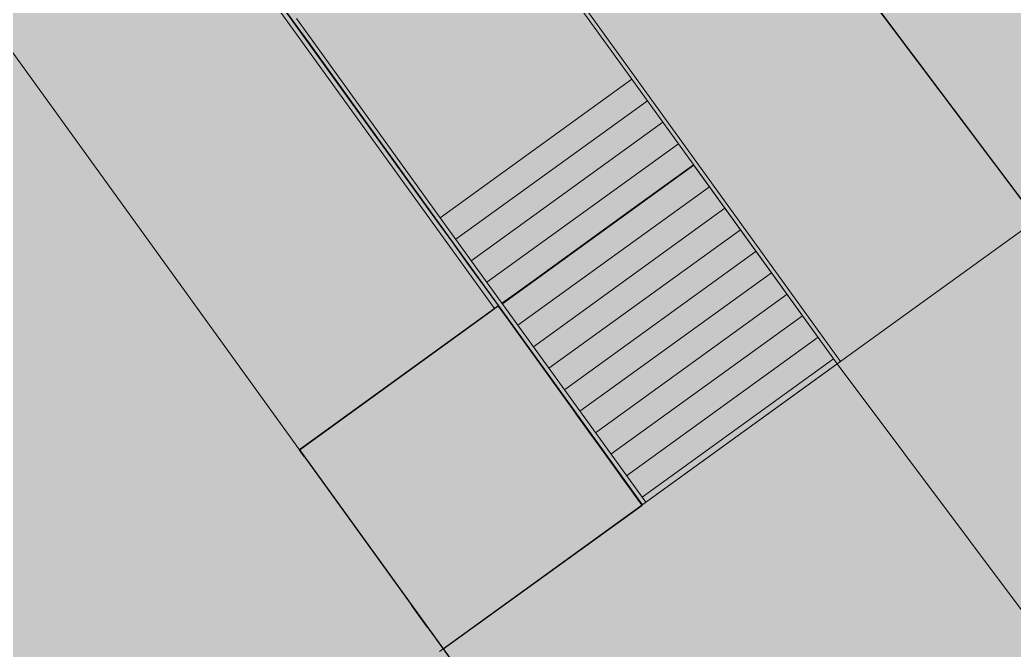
# Model space of a CAD drawing. Header units: metres. Extents: x 319070 to 324072, y 7409258 to 7428295.
# Drawn here: x 320409.8 to 320419.92, y 7410276.38 to 7410282.79 of the extents above; entities that cross this region are included whole.
import ezdxf

# ---------------------------------------------------------------- set-up
doc = ezdxf.new("R2010")
doc.units = ezdxf.units.M
doc.header["$LTSCALE"] = 1000
for name, color, linetype, lineweight in [('ACAD-Trecho Total_BASE ESTAÇÕES_2021.04.13$0$_  ARQ-AUX-001', 1, 'Continuous', 5), ('ACAD-Trecho Total_BASE ESTAÇÕES_2021.04.13$0$_AUX-PLATAFORMA EXISTENTE', 252, 'Continuous', 25), ('ACAD-Trecho Total_BASE ESTAÇÕES_2021.04.13$0$ARQ-AUX-001', 1, 'Continuous', 5)]:
    doc.layers.add(name, color=color, linetype=linetype, lineweight=lineweight)
doc.layers.add('F-HATCH-CPTM', color=51, linetype='Continuous')

# ---------------------------------------------------------------- blocks, each defined once
blk = doc.blocks.new('ACAD-Trecho Total_BASE ESTAÇÕES_2021.04.13$0$estação_perus')
at = {"layer": 'ACAD-Trecho Total_BASE ESTAÇÕES_2021.04.13$0$_AUX-PLATAFORMA EXISTENTE', "true_color": 0xa1a1a1}
blk.add_hatch(color=253, dxfattribs=at).paths.add_polyline_path([(-60.092, 161.681), (-61.418, 161.319), (-56.7, 143.868), (-51.182, 126.969), (-45.219, 110.936), (-38.29, 94.067), (-30.653, 77.112), (-23.269, 61.646), (-15.004, 45.463), (-6.444, 30.138), (2.036, 15.864), (11.308, 1.305), (20.674, -12.611), (24.888, -18.547), (20.854, -21.252), (25.346, -27.471), (25.38, -27.446), (29.84, -33.621), (31.829, -32.184), (27.523, -26.223), (29.584, -24.735), (35.353, -32.722), (31.304, -35.647), (33.753, -39.039), (37.803, -36.114), (39.026, -37.798), (48.985, -50.83), (51.025, -49.295), (42.675, -38.369), (32.163, -24.381), (22.689, -11.035), (13.375, 2.809), (3.961, 17.618), (-4.535, 31.954), (-12.811, 46.788), (-20.912, 62.67), (-28.534, 78.643), (-35.865, 94.944), (-42.774, 111.769), (-48.917, 128.315), (-54.569, 144.227), (-60.015, 161.436)], flags=0)
at = {"layer": 'ACAD-Trecho Total_BASE ESTAÇÕES_2021.04.13$0$_  ARQ-AUX-001'}
for p, q in [((35.319, -32.747), (61.353, -13.943)), ((30.406, -25.874), (35.353, -32.722)), ((31.829, -32.184), (27.523, -26.223)), ((29.777, -29.257), (27.564, -26.193)), ((33.227, -29.85), (31.921, -28.042)), ((29.774, -29.26), (29.616, -29.041)), ((29.774, -29.26), (31.238, -31.286)), ((29.935, -29.476), (29.777, -29.257)), ((29.969, -29.451), (29.811, -29.232)), ((31.275, -31.259), (29.969, -29.451)), ((31.241, -31.284), (29.935, -29.476)), ((31.275, -31.259), (33.227, -29.85)), ((31.275, -31.259), (33.227, -29.85)), ((34.713, -31.907), (33.227, -29.85)), ((31.433, -31.478), (33.385, -30.068)), ((31.433, -31.478), (33.385, -30.068)), ((31.591, -31.697), (33.543, -30.287)), ((31.591, -31.697), (33.543, -30.287)), ((31.749, -31.916), (33.701, -30.506)), ((31.749, -31.916), (33.701, -30.506)), ((31.908, -32.135), (33.859, -30.725)), ((31.908, -32.135), (33.859, -30.725)), ((33.246, -31.16), (33.856, -30.72)), ((33.856, -30.72), (35.319, -32.747)), ((32.066, -32.353), (34.017, -30.944)), ((32.066, -32.353), (34.017, -30.944)), ((32.224, -32.572), (34.175, -31.163)), ((32.224, -32.572), (34.175, -31.163)), ((32.259, -31.873), (33.246, -31.16)), ((31.396, -31.505), (31.238, -31.286)), ((33.334, -34.181), (31.241, -31.284)), ((33.368, -34.156), (31.275, -31.259)), ((32.382, -32.791), (34.333, -31.382)), ((32.382, -32.791), (34.333, -31.382)), ((31.554, -31.724), (31.396, -31.505)), ((32.54, -33.01), (34.491, -31.601)), ((32.54, -33.01), (34.491, -31.601)), ((31.712, -31.943), (31.554, -31.724)), ((32.005, -32.057), (32.259, -31.873)), ((32.698, -33.229), (34.649, -31.819)), ((32.698, -33.229), (34.649, -31.819)), ((31.867, -32.157), (31.712, -31.943)), ((35.319, -32.747), (34.713, -31.907)), ((31.904, -32.13), (32.005, -32.057)), ((32.856, -33.448), (34.807, -32.038)), ((32.856, -33.448), (34.807, -32.038)), ((31.867, -32.157), (31.829, -32.184)), ((31.829, -32.184), (31.867, -32.157)), ((32.028, -32.381), (31.87, -32.162)), ((33.014, -33.667), (34.966, -32.257)), ((33.014, -33.667), (34.966, -32.257)), ((32.186, -32.6), (32.028, -32.381)), ((33.172, -33.886), (35.124, -32.476)), ((33.172, -33.886), (35.124, -32.476)), ((32.344, -32.818), (32.186, -32.6)), ((33.33, -34.104), (35.282, -32.695)), ((33.33, -34.104), (35.282, -32.695)), ((35.319, -32.747), (31.266, -35.675)), ((35.353, -32.722), (31.304, -35.647)), ((42.51, -42.356), (35.319, -32.747)), ((32.502, -33.037), (32.344, -32.818)), ((32.66, -33.256), (32.502, -33.037))]:
    blk.add_line(p, q, dxfattribs=at)
blk.add_lwpolyline([(25.38, -27.446), (19.663, -31.576), (28.036, -43.168), (33.753, -39.039)], close=True, dxfattribs=at)
at = {"layer": 'ACAD-Trecho Total_BASE ESTAÇÕES_2021.04.13$0$_AUX-PLATAFORMA EXISTENTE', "color": 1}
for p, q in [((32.163, -24.381), (42.675, -38.369)), ((31.867, -32.157), (29.84, -33.621)), ((29.84, -33.621), (31.829, -32.184)), ((33.33, -34.184), (31.867, -32.157)), ((32.819, -33.475), (32.66, -33.256)), ((32.977, -33.694), (32.819, -33.475)), ((29.84, -33.621), (31.304, -35.647)), ((29.892, -33.693), (29.84, -33.621)), ((33.135, -33.913), (32.977, -33.694)), ((33.293, -34.132), (33.135, -33.913)), ((31.304, -35.647), (33.33, -34.184)), ((33.33, -34.184), (33.293, -34.132)), ((31.146, -35.429), (30.986, -35.208)), ((31.304, -35.647), (33.753, -39.039))]:
    blk.add_line(p, q, dxfattribs=at)
at = {"layer": 'ACAD-Trecho Total_BASE ESTAÇÕES_2021.04.13$0$ARQ-AUX-001'}
blk.add_line((42.675, -38.369), (32.163, -24.381), dxfattribs=at)
blk = doc.blocks.new('ACAD-Trecho Total_BASE ESTAÇÕES_2021.04.13')
blk.add_blockref('ACAD-Trecho Total_BASE ESTAÇÕES_2021.04.13$0$estação_perus', (320382.803, 7410312.039))

msp = doc.modelspace()

# ---------------------------------------------------------------- hatches: boundary and pattern name
at = {"layer": 'F-HATCH-CPTM', "transparency": 33554559}
h = msp.add_hatch(color=256, dxfattribs=at)
h.dxf.hatch_style = 1
edge = h.paths.add_edge_path()
edge.add_line((320438.719, 7410311.065), (320438.173, 7410310.649))
edge.add_line((320438.173, 7410310.649), (320436.087, 7410309.194))
edge.add_line((320436.087, 7410309.194), (320444.131, 7410298.058))
edge.add_line((320444.131, 7410298.058), (320438.034, 7410293.675))
edge.add_line((320438.034, 7410293.675), (320418.764, 7410321.575))
edge.add_arc((321161.776, 7410848.626), 910.961, 213.155404, 215.34977, ccw=False)
edge.add_arc((320830.683, 7410621.414), 509.59, 201.40267, 212.12752, ccw=False)
edge.add_line((320356.235, 7410435.454), (320346.919, 7410431.966))
edge.add_arc((320924.693, 7410656.905), 620.017, 195.199325, 201.271962, ccw=False)
edge.add_line((320326.365, 7410494.35), (320314.15, 7410541.304))
edge.add_line((320314.15, 7410541.304), (320309.639, 7410559.663))
edge.add_line((320309.639, 7410559.663), (320279.662, 7410546.839))
edge.add_line((320279.662, 7410546.839), (320293.963, 7410492.715))
edge.add_arc((320964.234, 7410657.342), 690.193, 193.799388, 200.803459)
edge.add_arc((321313.051, 7410866.913), 1093.076, 204.581331, 207.119514)
edge.add_arc((320873.913, 7410613.869), 587.402, 204.675993, 209.066598)
edge.add_arc((320790.337, 7410571.631), 493.845, 209.49416, 214.89732)
edge.add_line((320385.296, 7410289.098), (320399.86, 7410268.595))
edge.add_line((320399.86, 7410268.595), (320411.112, 7410265.286))
edge.add_line((320411.112, 7410265.286), (320439.389, 7410227.186))
edge.add_line((320439.389, 7410227.186), (320450.979, 7410232.351))
edge.add_line((320450.979, 7410232.351), (320467.079, 7410212.002))
edge.add_line((320467.079, 7410212.002), (320445.714, 7410195.641))
edge.add_line((320445.714, 7410195.641), (320448.437, 7410192.636))
edge.add_arc((320007.079, 7409765.605), 614.128, 39.304752, 44.054768, ccw=False)
edge.add_line((320482.283, 7410154.621), (320506.922, 7410124.352))
edge.add_arc((320300.378, 7409962.416), 262.456, 26.28018, 38.09732, ccw=False)
edge.add_line((320535.707, 7410078.622), (320561.916, 7410021.773))
edge.add_arc((320969.396, 7410213.044), 450.138, 205.14535, 213.28576)
edge.add_line((320593.106, 7409966.002), (320604.577, 7409949.137))
edge.add_line((320604.577, 7409949.137), (320631.105, 7409918.001))
edge.add_line((320631.105, 7409918.001), (320666.305, 7409879.679))
edge.add_arc((321572.387, 7410846.2), 1324.82, 226.848589, 229.1396)
edge.add_line((320705.666, 7409844.231), (320728.784, 7409828.914))
edge.add_arc((320745.608, 7409857.026), 32.762, 239.1021, 267.5202)
edge.add_arc((320744.166, 7409817.354), 6.941, 44.2843, 89.7959, ccw=False)
edge.add_arc((320996.859, 7410093.665), 367.505, 227.61801, 235.82153)
edge.add_line((320790.405, 7409789.631), (320877.33, 7409734.632))
edge.add_arc((320653.664, 7409374.344), 424.068, 47.04878, 58.16807, ccw=False)
edge.add_line((320942.614, 7409684.734), (320980.7, 7409649.23))
edge.add_line((320980.7, 7409649.23), (321005.93, 7409670.877))
edge.add_arc((320651.934, 7409374.253), 461.842, 39.96066, 55.38443)
edge.add_arc((320497.458, 7409157.03), 728.376, 55.090754, 62.133794)
edge.add_arc((321420.561, 7410864.487), 1212.687, 237.587815, 241.284198, ccw=False)
edge.add_arc((321103.347, 7410329.149), 591.028, 209.126453, 235.731256, ccw=False)
edge.add_line((320587.056, 7410041.473), (320545.856, 7410115.6))
edge.add_arc((319761.526, 7409692.631), 891.109, 28.336822, 34.387506)
edge.add_arc((319488.469, 7409481.142), 1236.059, 35.328964, 39.231393)
edge.add_line((320445.918, 7410262.892), (320435.289, 7410276.337))
edge.add_line((320435.289, 7410276.337), (320453.123, 7410290.697))
edge.add_line((320453.123, 7410290.697), (320438.719, 7410311.065))

# ---------------------------------------------------------------- block references
msp.add_blockref('ACAD-Trecho Total_BASE ESTAÇÕES_2021.04.13', (0, 0))

doc.saveas('drawing.dxf')
